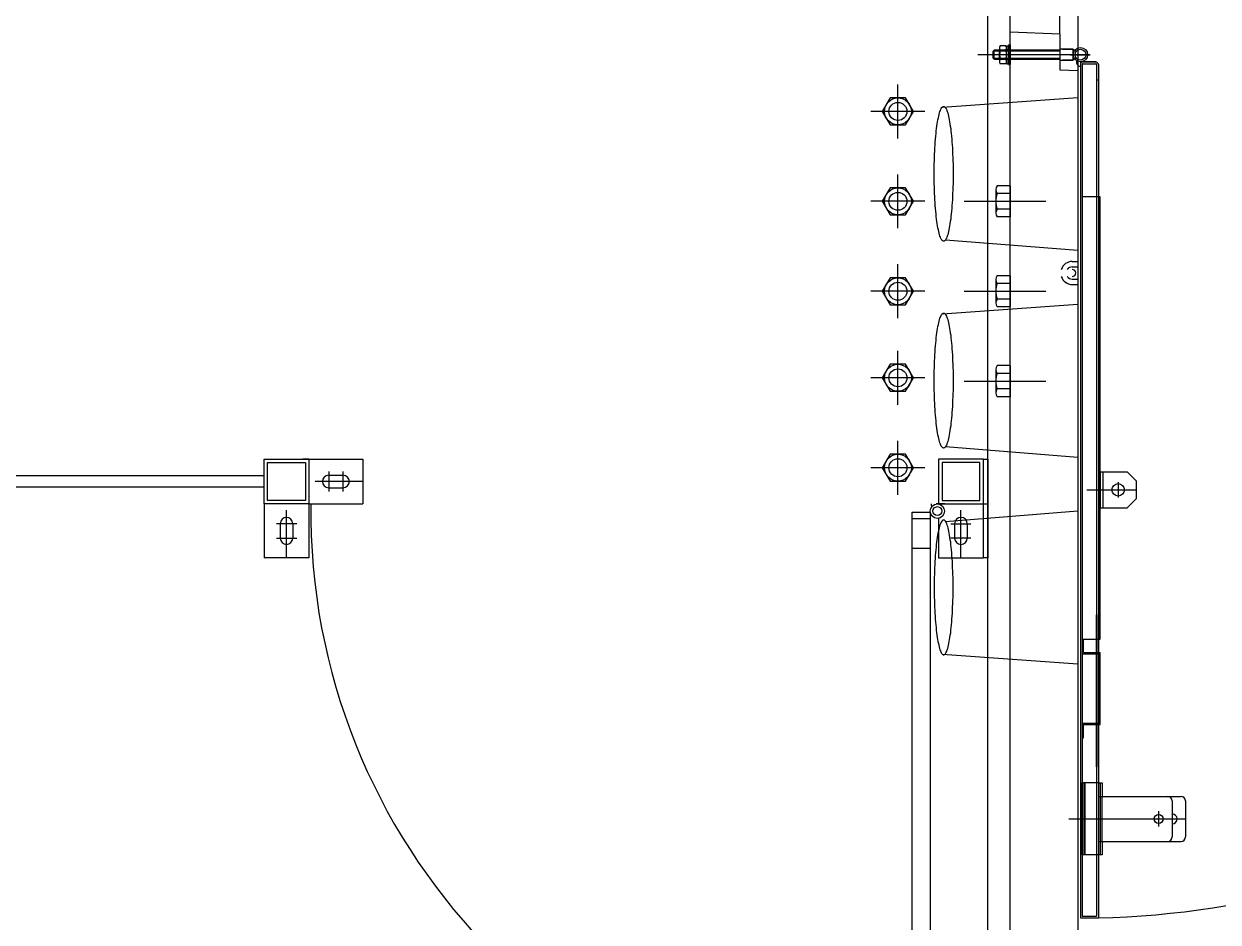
# Model space of a CAD drawing. Header units: millimetres. Extents: x -35961 to -35580, y 154458 to 154764.
# Drawn here: x -35808.567 to -35807.239, y 154631.441 to 154632.44 of the extents above; entities that cross this region are included whole.
import ezdxf

# ---------------------------------------------------------------- set-up
doc = ezdxf.new("R2010")
doc.units = ezdxf.units.MM
doc.header["$MEASUREMENT"] = 0
doc.layers.get('0').update_dxf_attribs({"color": 253})
for name, color, linetype in [('CONTORNO', 7, 'ByBlock'), ('EJES', 7, 'ByBlock'), ('HORMIGON', 7, 'ByBlock'), ('OLCULTA', 7, 'ByBlock'), ('PUERTA', 7, 'ByBlock'), ('PUERTA-INTERIOR', 7, 'ByBlock'), ('SUELO', 7, 'ByBlock'), ('TABIQUE', 7, 'ByBlock')]:
    doc.layers.add(name, color=color, linetype=linetype)

msp = doc.modelspace()

# ---------------------------------------------------------------- linework, layer by layer
msp.add_line((-35807.4701, 154632.4281, 0), (-35807.4701, 154633.3281, 0))
at = {"layer": 'CONTORNO'}
for p, q in [((-35807.4951, 154630.451, 0), (-35807.4951, 154633.801, 0)), ((-35807.4701, 154631.7462, 0), (-35807.4701, 154633.809, 0)), ((-35807.3949, 154633.7623, 0), (-35807.3951, 154630.451, 0)), ((-35807.4701, 154632.4313, 0), (-35807.4151, 154632.4293, 0)), ((-35807.4701, 154632.3861, 0), (-35807.4701, 154632.4313, 0)), ((-35807.4151, 154632.4293, 0), (-35807.4151, 154632.3892, 0)), ((-35807.4151, 154632.3892, 0), (-35807.3951, 154632.3885, 0)), ((-35807.4701, 154631.3938, 0), (-35807.4701, 154631.7462, 0))]:
    msp.add_line(p, q, dxfattribs=at)
at = {"layer": 'EJES'}
for p, q in [((-35807.5951, 154632.3129, 0), (-35807.5951, 154632.3729, 0)), ((-35807.5651, 154632.3429, 0), (-35807.6251, 154632.3429, 0)), ((-35807.5951, 154632.2129, 0), (-35807.5951, 154632.2729, 0)), ((-35807.5651, 154632.2429, 0), (-35807.6251, 154632.2429, 0)), ((-35807.5214, 154632.2429, 0), (-35807.4305, 154632.2429, 0)), ((-35807.5951, 154632.1129, 0), (-35807.5951, 154632.1729, 0)), ((-35807.5651, 154632.1429, 0), (-35807.6251, 154632.1429, 0)), ((-35807.5214, 154632.1429, 0), (-35807.4305, 154632.1429, 0)), ((-35807.5951, 154632.0166, 0), (-35807.5951, 154632.0766, 0)), ((-35807.5651, 154632.0466, 0), (-35807.6251, 154632.0466, 0)), ((-35807.5214, 154632.0429, 0), (-35807.4305, 154632.0429, 0)), ((-35807.5951, 154631.9166, 0), (-35807.5951, 154631.9766, 0)), ((-35807.5651, 154631.9466, 0), (-35807.6251, 154631.9466, 0))]:
    msp.add_line(p, q, dxfattribs=at)
msp.add_arc((-35807.3921, 154632.406, 0), 0.9602, 271.1935, 91.3725, dxfattribs=at)
at = {"layer": 'HORMIGON'}
msp.add_line((-35807.4151, 154632.4293, 0), (-35807.4151, 154633.3332, 0), dxfattribs=at)
at = {"layer": 'OLCULTA'}
for p, q in [((-35807.5456, 154632.3478, 0), (-35807.3951, 154632.3585, 0)), ((-35807.5496, 154632.3378, 0), (-35807.5492, 154632.3396, 0)), ((-35807.5492, 154632.3396, 0), (-35807.5487, 154632.3413, 0)), ((-35807.5487, 154632.3413, 0), (-35807.5483, 154632.3428, 0)), ((-35807.5483, 154632.3428, 0), (-35807.5478, 154632.3441, 0)), ((-35807.5478, 154632.3441, 0), (-35807.5473, 154632.3453, 0)), ((-35807.5473, 154632.3453, 0), (-35807.5468, 154632.3462, 0)), ((-35807.5468, 154632.3462, 0), (-35807.5463, 154632.3471, 0)), ((-35807.5463, 154632.3471, 0), (-35807.5458, 154632.3477, 0)), ((-35807.5458, 154632.3477, 0), (-35807.5453, 154632.3481, 0)), ((-35807.5453, 154632.3481, 0), (-35807.5448, 154632.3484, 0)), ((-35807.5448, 154632.3484, 0), (-35807.5442, 154632.3485, 0)), ((-35807.5442, 154632.3485, 0), (-35807.5437, 154632.3484, 0)), ((-35807.5437, 154632.3484, 0), (-35807.5432, 154632.3481, 0)), ((-35807.5432, 154632.3481, 0), (-35807.5427, 154632.3477, 0)), ((-35807.5427, 154632.3477, 0), (-35807.5422, 154632.3471, 0)), ((-35807.5422, 154632.3471, 0), (-35807.5417, 154632.3462, 0)), ((-35807.5417, 154632.3462, 0), (-35807.5412, 154632.3453, 0)), ((-35807.5412, 154632.3453, 0), (-35807.5407, 154632.3441, 0)), ((-35807.5407, 154632.3441, 0), (-35807.5402, 154632.3428, 0)), ((-35807.5402, 154632.3428, 0), (-35807.5397, 154632.3413, 0)), ((-35807.5397, 154632.3413, 0), (-35807.5393, 154632.3396, 0)), ((-35807.5393, 154632.3396, 0), (-35807.5388, 154632.3378, 0)), ((-35807.552, 154632.3239, 0), (-35807.5517, 154632.3265, 0)), ((-35807.5517, 154632.3265, 0), (-35807.5513, 154632.3291, 0)), ((-35807.5513, 154632.3291, 0), (-35807.5509, 154632.3315, 0)), ((-35807.5509, 154632.3315, 0), (-35807.5505, 154632.3337, 0)), ((-35807.5505, 154632.3337, 0), (-35807.5501, 154632.3359, 0)), ((-35807.5501, 154632.3359, 0), (-35807.5496, 154632.3378, 0)), ((-35807.5388, 154632.3378, 0), (-35807.5384, 154632.3359, 0)), ((-35807.5384, 154632.3359, 0), (-35807.538, 154632.3337, 0)), ((-35807.538, 154632.3337, 0), (-35807.5376, 154632.3315, 0)), ((-35807.5376, 154632.3315, 0), (-35807.5372, 154632.3291, 0)), ((-35807.5372, 154632.3291, 0), (-35807.5368, 154632.3265, 0)), ((-35807.5368, 154632.3265, 0), (-35807.5364, 154632.3239, 0)), ((-35807.5533, 154632.3121, 0), (-35807.553, 154632.3152, 0)), ((-35807.553, 154632.3152, 0), (-35807.5527, 154632.3182, 0)), ((-35807.5527, 154632.3182, 0), (-35807.5524, 154632.3211, 0)), ((-35807.5524, 154632.3211, 0), (-35807.552, 154632.3239, 0)), ((-35807.5364, 154632.3239, 0), (-35807.5361, 154632.3211, 0)), ((-35807.5361, 154632.3211, 0), (-35807.5358, 154632.3182, 0)), ((-35807.5358, 154632.3182, 0), (-35807.5355, 154632.3152, 0)), ((-35807.5355, 154632.3152, 0), (-35807.5352, 154632.3121, 0)), ((-35807.5541, 154632.2988, 0), (-35807.554, 154632.3022, 0)), ((-35807.554, 154632.3022, 0), (-35807.5537, 154632.3056, 0)), ((-35807.5537, 154632.3056, 0), (-35807.5535, 154632.3088, 0)), ((-35807.5535, 154632.3088, 0), (-35807.5533, 154632.3121, 0)), ((-35807.5352, 154632.3121, 0), (-35807.535, 154632.3088, 0)), ((-35807.535, 154632.3088, 0), (-35807.5347, 154632.3056, 0)), ((-35807.5347, 154632.3056, 0), (-35807.5345, 154632.3022, 0)), ((-35807.5345, 154632.3022, 0), (-35807.5343, 154632.2988, 0)), ((-35807.5546, 154632.2845, 0), (-35807.5545, 154632.2881, 0)), ((-35807.5545, 154632.2881, 0), (-35807.5544, 154632.2917, 0)), ((-35807.5544, 154632.2917, 0), (-35807.5543, 154632.2953, 0)), ((-35807.5543, 154632.2953, 0), (-35807.5541, 154632.2988, 0)), ((-35807.5343, 154632.2988, 0), (-35807.5342, 154632.2953, 0)), ((-35807.5342, 154632.2953, 0), (-35807.534, 154632.2917, 0)), ((-35807.534, 154632.2917, 0), (-35807.5339, 154632.2881, 0)), ((-35807.5339, 154632.2881, 0), (-35807.5338, 154632.2845, 0)), ((-35807.5548, 154632.2735, 0), (-35807.5547, 154632.2772, 0)), ((-35807.5547, 154632.2698, 0), (-35807.5548, 154632.2735, 0)), ((-35807.5547, 154632.2808, 0), (-35807.5546, 154632.2845, 0)), ((-35807.5547, 154632.2772, 0), (-35807.5547, 154632.2808, 0)), ((-35807.5338, 154632.2845, 0), (-35807.5338, 154632.2808, 0)), ((-35807.5338, 154632.2808, 0), (-35807.5337, 154632.2772, 0)), ((-35807.5337, 154632.2772, 0), (-35807.5337, 154632.2735, 0)), ((-35807.5337, 154632.2735, 0), (-35807.5337, 154632.2698, 0)), ((-35807.5547, 154632.2661, 0), (-35807.5547, 154632.2698, 0)), ((-35807.5546, 154632.2625, 0), (-35807.5547, 154632.2661, 0)), ((-35807.5545, 154632.2589, 0), (-35807.5546, 154632.2625, 0)), ((-35807.5338, 154632.2625, 0), (-35807.5339, 154632.2589, 0)), ((-35807.5337, 154632.2698, 0), (-35807.5338, 154632.2661, 0)), ((-35807.5338, 154632.2661, 0), (-35807.5338, 154632.2625, 0)), ((-35807.5544, 154632.2553, 0), (-35807.5545, 154632.2589, 0)), ((-35807.5543, 154632.2517, 0), (-35807.5544, 154632.2553, 0)), ((-35807.5541, 154632.2482, 0), (-35807.5543, 154632.2517, 0)), ((-35807.554, 154632.2448, 0), (-35807.5541, 154632.2482, 0)), ((-35807.5343, 154632.2482, 0), (-35807.5345, 154632.2448, 0)), ((-35807.5342, 154632.2517, 0), (-35807.5343, 154632.2482, 0)), ((-35807.534, 154632.2553, 0), (-35807.5342, 154632.2517, 0)), ((-35807.5339, 154632.2589, 0), (-35807.534, 154632.2553, 0)), ((-35807.5537, 154632.2414, 0), (-35807.554, 154632.2448, 0)), ((-35807.5535, 154632.2381, 0), (-35807.5537, 154632.2414, 0)), ((-35807.5533, 154632.2349, 0), (-35807.5535, 154632.2381, 0)), ((-35807.553, 154632.2318, 0), (-35807.5533, 154632.2349, 0)), ((-35807.5352, 154632.2349, 0), (-35807.5355, 154632.2318, 0)), ((-35807.535, 154632.2381, 0), (-35807.5352, 154632.2349, 0)), ((-35807.5347, 154632.2414, 0), (-35807.535, 154632.2381, 0)), ((-35807.5345, 154632.2448, 0), (-35807.5347, 154632.2414, 0)), ((-35807.5527, 154632.2288, 0), (-35807.553, 154632.2318, 0)), ((-35807.5524, 154632.2259, 0), (-35807.5527, 154632.2288, 0)), ((-35807.552, 154632.2231, 0), (-35807.5524, 154632.2259, 0)), ((-35807.5517, 154632.2205, 0), (-35807.552, 154632.2231, 0)), ((-35807.5513, 154632.2179, 0), (-35807.5517, 154632.2205, 0)), ((-35807.5368, 154632.2205, 0), (-35807.5372, 154632.2179, 0)), ((-35807.5364, 154632.2231, 0), (-35807.5368, 154632.2205, 0)), ((-35807.5361, 154632.2259, 0), (-35807.5364, 154632.2231, 0)), ((-35807.5358, 154632.2288, 0), (-35807.5361, 154632.2259, 0)), ((-35807.5355, 154632.2318, 0), (-35807.5358, 154632.2288, 0)), ((-35807.5509, 154632.2155, 0), (-35807.5513, 154632.2179, 0)), ((-35807.5505, 154632.2133, 0), (-35807.5509, 154632.2155, 0)), ((-35807.5501, 154632.2111, 0), (-35807.5505, 154632.2133, 0)), ((-35807.5496, 154632.2092, 0), (-35807.5501, 154632.2111, 0)), ((-35807.5492, 154632.2074, 0), (-35807.5496, 154632.2092, 0)), ((-35807.5487, 154632.2057, 0), (-35807.5492, 154632.2074, 0)), ((-35807.5393, 154632.2074, 0), (-35807.5397, 154632.2057, 0)), ((-35807.5388, 154632.2092, 0), (-35807.5393, 154632.2074, 0)), ((-35807.5384, 154632.2111, 0), (-35807.5388, 154632.2092, 0)), ((-35807.538, 154632.2133, 0), (-35807.5384, 154632.2111, 0)), ((-35807.5376, 154632.2155, 0), (-35807.538, 154632.2133, 0)), ((-35807.5372, 154632.2179, 0), (-35807.5376, 154632.2155, 0)), ((-35807.5483, 154632.2042, 0), (-35807.5487, 154632.2057, 0)), ((-35807.5478, 154632.2029, 0), (-35807.5483, 154632.2042, 0)), ((-35807.5473, 154632.2017, 0), (-35807.5478, 154632.2029, 0)), ((-35807.5468, 154632.2007, 0), (-35807.5473, 154632.2017, 0)), ((-35807.5463, 154632.1999, 0), (-35807.5468, 154632.2007, 0)), ((-35807.5458, 154632.1993, 0), (-35807.5463, 154632.1999, 0)), ((-35807.5453, 154632.1989, 0), (-35807.5458, 154632.1993, 0)), ((-35807.5448, 154632.1986, 0), (-35807.5453, 154632.1989, 0)), ((-35807.5442, 154632.1985, 0), (-35807.5448, 154632.1986, 0)), ((-35807.5437, 154632.1986, 0), (-35807.5442, 154632.1985, 0)), ((-35807.5432, 154632.1989, 0), (-35807.5437, 154632.1986, 0)), ((-35807.5427, 154632.1993, 0), (-35807.5432, 154632.1989, 0)), ((-35807.5422, 154632.1999, 0), (-35807.5427, 154632.1993, 0)), ((-35807.5417, 154632.2007, 0), (-35807.5422, 154632.1999, 0)), ((-35807.542, 154632.2002, 0), (-35807.3951, 154632.1885, 0)), ((-35807.5412, 154632.2017, 0), (-35807.5417, 154632.2007, 0)), ((-35807.5407, 154632.2029, 0), (-35807.5412, 154632.2017, 0)), ((-35807.5402, 154632.2042, 0), (-35807.5407, 154632.2029, 0)), ((-35807.5397, 154632.2057, 0), (-35807.5402, 154632.2042, 0)), ((-35807.5456, 154632.1178, 0), (-35807.3951, 154632.1285, 0)), ((-35807.5483, 154632.1128, 0), (-35807.5478, 154632.1141, 0)), ((-35807.5478, 154632.1141, 0), (-35807.5473, 154632.1153, 0)), ((-35807.5473, 154632.1153, 0), (-35807.5468, 154632.1162, 0)), ((-35807.5468, 154632.1162, 0), (-35807.5463, 154632.1171, 0)), ((-35807.5463, 154632.1171, 0), (-35807.5458, 154632.1177, 0)), ((-35807.5458, 154632.1177, 0), (-35807.5453, 154632.1181, 0)), ((-35807.5453, 154632.1181, 0), (-35807.5448, 154632.1184, 0)), ((-35807.5448, 154632.1184, 0), (-35807.5442, 154632.1185, 0)), ((-35807.5442, 154632.1185, 0), (-35807.5437, 154632.1184, 0)), ((-35807.5437, 154632.1184, 0), (-35807.5432, 154632.1181, 0)), ((-35807.5432, 154632.1181, 0), (-35807.5427, 154632.1177, 0)), ((-35807.5427, 154632.1177, 0), (-35807.5422, 154632.1171, 0)), ((-35807.5422, 154632.1171, 0), (-35807.5417, 154632.1162, 0)), ((-35807.5417, 154632.1162, 0), (-35807.5412, 154632.1153, 0)), ((-35807.5412, 154632.1153, 0), (-35807.5407, 154632.1141, 0)), ((-35807.5407, 154632.1141, 0), (-35807.5402, 154632.1128, 0)), ((-35807.5513, 154632.0991, 0), (-35807.5509, 154632.1015, 0)), ((-35807.5509, 154632.1015, 0), (-35807.5505, 154632.1037, 0)), ((-35807.5505, 154632.1037, 0), (-35807.5501, 154632.1059, 0)), ((-35807.5501, 154632.1059, 0), (-35807.5496, 154632.1078, 0)), ((-35807.5496, 154632.1078, 0), (-35807.5492, 154632.1096, 0)), ((-35807.5492, 154632.1096, 0), (-35807.5487, 154632.1113, 0)), ((-35807.5487, 154632.1113, 0), (-35807.5483, 154632.1128, 0)), ((-35807.5402, 154632.1128, 0), (-35807.5397, 154632.1113, 0)), ((-35807.5397, 154632.1113, 0), (-35807.5393, 154632.1096, 0)), ((-35807.5393, 154632.1096, 0), (-35807.5388, 154632.1078, 0)), ((-35807.5388, 154632.1078, 0), (-35807.5384, 154632.1059, 0)), ((-35807.5384, 154632.1059, 0), (-35807.538, 154632.1037, 0)), ((-35807.538, 154632.1037, 0), (-35807.5376, 154632.1015, 0)), ((-35807.5376, 154632.1015, 0), (-35807.5372, 154632.0991, 0)), ((-35807.553, 154632.0852, 0), (-35807.5527, 154632.0882, 0)), ((-35807.5527, 154632.0882, 0), (-35807.5524, 154632.0911, 0)), ((-35807.5524, 154632.0911, 0), (-35807.552, 154632.0939, 0)), ((-35807.552, 154632.0939, 0), (-35807.5517, 154632.0965, 0)), ((-35807.5517, 154632.0965, 0), (-35807.5513, 154632.0991, 0)), ((-35807.5372, 154632.0991, 0), (-35807.5368, 154632.0965, 0)), ((-35807.5368, 154632.0965, 0), (-35807.5364, 154632.0939, 0)), ((-35807.5364, 154632.0939, 0), (-35807.5361, 154632.0911, 0)), ((-35807.5361, 154632.0911, 0), (-35807.5358, 154632.0882, 0)), ((-35807.5358, 154632.0882, 0), (-35807.5355, 154632.0852, 0)), ((-35807.554, 154632.0722, 0), (-35807.5537, 154632.0756, 0)), ((-35807.5537, 154632.0756, 0), (-35807.5535, 154632.0788, 0)), ((-35807.5535, 154632.0788, 0), (-35807.5533, 154632.0821, 0)), ((-35807.5533, 154632.0821, 0), (-35807.553, 154632.0852, 0)), ((-35807.5355, 154632.0852, 0), (-35807.5352, 154632.0821, 0)), ((-35807.5352, 154632.0821, 0), (-35807.535, 154632.0788, 0)), ((-35807.535, 154632.0788, 0), (-35807.5347, 154632.0756, 0)), ((-35807.5347, 154632.0756, 0), (-35807.5345, 154632.0722, 0)), ((-35807.5545, 154632.0581, 0), (-35807.5544, 154632.0617, 0)), ((-35807.5544, 154632.0617, 0), (-35807.5543, 154632.0653, 0)), ((-35807.5543, 154632.0653, 0), (-35807.5541, 154632.0688, 0)), ((-35807.5541, 154632.0688, 0), (-35807.554, 154632.0722, 0)), ((-35807.5345, 154632.0722, 0), (-35807.5343, 154632.0688, 0)), ((-35807.5343, 154632.0688, 0), (-35807.5342, 154632.0653, 0)), ((-35807.5342, 154632.0653, 0), (-35807.534, 154632.0617, 0)), ((-35807.534, 154632.0617, 0), (-35807.5339, 154632.0581, 0)), ((-35807.5548, 154632.0435, 0), (-35807.5547, 154632.0472, 0)), ((-35807.5547, 154632.0508, 0), (-35807.5546, 154632.0545, 0)), ((-35807.5547, 154632.0472, 0), (-35807.5547, 154632.0508, 0)), ((-35807.5546, 154632.0545, 0), (-35807.5545, 154632.0581, 0)), ((-35807.5339, 154632.0581, 0), (-35807.5338, 154632.0545, 0)), ((-35807.5338, 154632.0545, 0), (-35807.5338, 154632.0508, 0)), ((-35807.5338, 154632.0508, 0), (-35807.5337, 154632.0472, 0)), ((-35807.5337, 154632.0472, 0), (-35807.5337, 154632.0435, 0)), ((-35807.5547, 154632.0398, 0), (-35807.5548, 154632.0435, 0)), ((-35807.5547, 154632.0361, 0), (-35807.5547, 154632.0398, 0)), ((-35807.5546, 154632.0325, 0), (-35807.5547, 154632.0361, 0)), ((-35807.5337, 154632.0398, 0), (-35807.5338, 154632.0361, 0)), ((-35807.5338, 154632.0361, 0), (-35807.5338, 154632.0325, 0)), ((-35807.5337, 154632.0435, 0), (-35807.5337, 154632.0398, 0)), ((-35807.5545, 154632.0289, 0), (-35807.5546, 154632.0325, 0)), ((-35807.5544, 154632.0253, 0), (-35807.5545, 154632.0289, 0)), ((-35807.5543, 154632.0217, 0), (-35807.5544, 154632.0253, 0)), ((-35807.5541, 154632.0182, 0), (-35807.5543, 154632.0217, 0)), ((-35807.5342, 154632.0217, 0), (-35807.5343, 154632.0182, 0)), ((-35807.534, 154632.0253, 0), (-35807.5342, 154632.0217, 0)), ((-35807.5339, 154632.0289, 0), (-35807.534, 154632.0253, 0)), ((-35807.5338, 154632.0325, 0), (-35807.5339, 154632.0289, 0)), ((-35807.554, 154632.0148, 0), (-35807.5541, 154632.0182, 0)), ((-35807.5537, 154632.0114, 0), (-35807.554, 154632.0148, 0)), ((-35807.5535, 154632.0081, 0), (-35807.5537, 154632.0114, 0)), ((-35807.5533, 154632.0049, 0), (-35807.5535, 154632.0081, 0)), ((-35807.535, 154632.0081, 0), (-35807.5352, 154632.0049, 0)), ((-35807.5347, 154632.0114, 0), (-35807.535, 154632.0081, 0)), ((-35807.5345, 154632.0148, 0), (-35807.5347, 154632.0114, 0)), ((-35807.5343, 154632.0182, 0), (-35807.5345, 154632.0148, 0)), ((-35807.553, 154632.0018, 0), (-35807.5533, 154632.0049, 0)), ((-35807.5527, 154631.9988, 0), (-35807.553, 154632.0018, 0)), ((-35807.5524, 154631.9959, 0), (-35807.5527, 154631.9988, 0)), ((-35807.552, 154631.9931, 0), (-35807.5524, 154631.9959, 0)), ((-35807.5361, 154631.9959, 0), (-35807.5364, 154631.9931, 0)), ((-35807.5358, 154631.9988, 0), (-35807.5361, 154631.9959, 0)), ((-35807.5355, 154632.0018, 0), (-35807.5358, 154631.9988, 0)), ((-35807.5352, 154632.0049, 0), (-35807.5355, 154632.0018, 0)), ((-35807.5517, 154631.9905, 0), (-35807.552, 154631.9931, 0)), ((-35807.5513, 154631.9879, 0), (-35807.5517, 154631.9905, 0)), ((-35807.5509, 154631.9855, 0), (-35807.5513, 154631.9879, 0)), ((-35807.5505, 154631.9833, 0), (-35807.5509, 154631.9855, 0)), ((-35807.5501, 154631.9811, 0), (-35807.5505, 154631.9833, 0)), ((-35807.5496, 154631.9792, 0), (-35807.5501, 154631.9811, 0)), ((-35807.5384, 154631.9811, 0), (-35807.5388, 154631.9792, 0)), ((-35807.538, 154631.9833, 0), (-35807.5384, 154631.9811, 0)), ((-35807.5376, 154631.9855, 0), (-35807.538, 154631.9833, 0)), ((-35807.5372, 154631.9879, 0), (-35807.5376, 154631.9855, 0)), ((-35807.5368, 154631.9905, 0), (-35807.5372, 154631.9879, 0)), ((-35807.5364, 154631.9931, 0), (-35807.5368, 154631.9905, 0)), ((-35807.5492, 154631.9774, 0), (-35807.5496, 154631.9792, 0)), ((-35807.5487, 154631.9757, 0), (-35807.5492, 154631.9774, 0)), ((-35807.5483, 154631.9742, 0), (-35807.5487, 154631.9757, 0)), ((-35807.5478, 154631.9729, 0), (-35807.5483, 154631.9742, 0)), ((-35807.5473, 154631.9717, 0), (-35807.5478, 154631.9729, 0)), ((-35807.5468, 154631.9707, 0), (-35807.5473, 154631.9717, 0)), ((-35807.5463, 154631.9699, 0), (-35807.5468, 154631.9707, 0)), ((-35807.5458, 154631.9693, 0), (-35807.5463, 154631.9699, 0)), ((-35807.5453, 154631.9689, 0), (-35807.5458, 154631.9693, 0)), ((-35807.5448, 154631.9686, 0), (-35807.5453, 154631.9689, 0)), ((-35807.5442, 154631.9685, 0), (-35807.5448, 154631.9686, 0)), ((-35807.5437, 154631.9686, 0), (-35807.5442, 154631.9685, 0)), ((-35807.5432, 154631.9689, 0), (-35807.5437, 154631.9686, 0)), ((-35807.5427, 154631.9693, 0), (-35807.5432, 154631.9689, 0)), ((-35807.5422, 154631.9699, 0), (-35807.5427, 154631.9693, 0)), ((-35807.5417, 154631.9707, 0), (-35807.5422, 154631.9699, 0)), ((-35807.542, 154631.9702, 0), (-35807.3951, 154631.9585, 0)), ((-35807.5412, 154631.9717, 0), (-35807.5417, 154631.9707, 0)), ((-35807.5407, 154631.9729, 0), (-35807.5412, 154631.9717, 0)), ((-35807.5402, 154631.9742, 0), (-35807.5407, 154631.9729, 0)), ((-35807.5397, 154631.9757, 0), (-35807.5402, 154631.9742, 0)), ((-35807.5393, 154631.9774, 0), (-35807.5397, 154631.9757, 0)), ((-35807.5388, 154631.9792, 0), (-35807.5393, 154631.9774, 0)), ((-35807.5458, 154631.8877, 0), (-35807.5463, 154631.8871, 0)), ((-35807.5453, 154631.8881, 0), (-35807.5458, 154631.8877, 0)), ((-35807.5448, 154631.8884, 0), (-35807.5453, 154631.8881, 0)), ((-35807.5442, 154631.8885, 0), (-35807.5448, 154631.8884, 0)), ((-35807.5437, 154631.8884, 0), (-35807.5442, 154631.8885, 0)), ((-35807.5432, 154631.8881, 0), (-35807.5437, 154631.8884, 0)), ((-35807.5427, 154631.8877, 0), (-35807.5432, 154631.8881, 0)), ((-35807.5422, 154631.8871, 0), (-35807.5427, 154631.8877, 0)), ((-35807.542, 154631.8868, 0), (-35807.3951, 154631.8985, 0)), ((-35807.5501, 154631.8759, 0), (-35807.5505, 154631.8737, 0)), ((-35807.5496, 154631.8778, 0), (-35807.5501, 154631.8759, 0)), ((-35807.5492, 154631.8796, 0), (-35807.5496, 154631.8778, 0)), ((-35807.5487, 154631.8813, 0), (-35807.5492, 154631.8796, 0)), ((-35807.5483, 154631.8828, 0), (-35807.5487, 154631.8813, 0)), ((-35807.5478, 154631.8841, 0), (-35807.5483, 154631.8828, 0)), ((-35807.5473, 154631.8853, 0), (-35807.5478, 154631.8841, 0)), ((-35807.5468, 154631.8862, 0), (-35807.5473, 154631.8853, 0)), ((-35807.5463, 154631.8871, 0), (-35807.5468, 154631.8862, 0)), ((-35807.5417, 154631.8862, 0), (-35807.5422, 154631.8871, 0)), ((-35807.5412, 154631.8853, 0), (-35807.5417, 154631.8862, 0)), ((-35807.5407, 154631.8841, 0), (-35807.5412, 154631.8853, 0)), ((-35807.5402, 154631.8828, 0), (-35807.5407, 154631.8841, 0)), ((-35807.5397, 154631.8813, 0), (-35807.5402, 154631.8828, 0)), ((-35807.5393, 154631.8796, 0), (-35807.5397, 154631.8813, 0)), ((-35807.5388, 154631.8778, 0), (-35807.5393, 154631.8796, 0)), ((-35807.5384, 154631.8759, 0), (-35807.5388, 154631.8778, 0)), ((-35807.538, 154631.8737, 0), (-35807.5384, 154631.8759, 0)), ((-35807.5524, 154631.8611, 0), (-35807.5527, 154631.8582, 0)), ((-35807.552, 154631.8639, 0), (-35807.5524, 154631.8611, 0)), ((-35807.5517, 154631.8665, 0), (-35807.552, 154631.8639, 0)), ((-35807.5513, 154631.8691, 0), (-35807.5517, 154631.8665, 0)), ((-35807.5509, 154631.8715, 0), (-35807.5513, 154631.8691, 0)), ((-35807.5505, 154631.8737, 0), (-35807.5509, 154631.8715, 0)), ((-35807.5376, 154631.8715, 0), (-35807.538, 154631.8737, 0)), ((-35807.5372, 154631.8691, 0), (-35807.5376, 154631.8715, 0)), ((-35807.5368, 154631.8665, 0), (-35807.5372, 154631.8691, 0)), ((-35807.5364, 154631.8639, 0), (-35807.5368, 154631.8665, 0)), ((-35807.5361, 154631.8611, 0), (-35807.5364, 154631.8639, 0)), ((-35807.5358, 154631.8582, 0), (-35807.5361, 154631.8611, 0)), ((-35807.5535, 154631.8488, 0), (-35807.5537, 154631.8456, 0)), ((-35807.5533, 154631.8521, 0), (-35807.5535, 154631.8488, 0)), ((-35807.553, 154631.8552, 0), (-35807.5533, 154631.8521, 0)), ((-35807.5527, 154631.8582, 0), (-35807.553, 154631.8552, 0)), ((-35807.5355, 154631.8552, 0), (-35807.5358, 154631.8582, 0)), ((-35807.5352, 154631.8521, 0), (-35807.5355, 154631.8552, 0)), ((-35807.535, 154631.8488, 0), (-35807.5352, 154631.8521, 0)), ((-35807.5347, 154631.8456, 0), (-35807.535, 154631.8488, 0)), ((-35807.5543, 154631.8353, 0), (-35807.5544, 154631.8317, 0)), ((-35807.5541, 154631.8388, 0), (-35807.5543, 154631.8353, 0)), ((-35807.554, 154631.8422, 0), (-35807.5541, 154631.8388, 0)), ((-35807.5537, 154631.8456, 0), (-35807.554, 154631.8422, 0)), ((-35807.5345, 154631.8422, 0), (-35807.5347, 154631.8456, 0)), ((-35807.5343, 154631.8388, 0), (-35807.5345, 154631.8422, 0)), ((-35807.5342, 154631.8353, 0), (-35807.5343, 154631.8388, 0)), ((-35807.534, 154631.8317, 0), (-35807.5342, 154631.8353, 0)), ((-35807.5546, 154631.8245, 0), (-35807.5547, 154631.8208, 0)), ((-35807.5547, 154631.8208, 0), (-35807.5547, 154631.8172, 0)), ((-35807.5545, 154631.8281, 0), (-35807.5546, 154631.8245, 0)), ((-35807.5544, 154631.8317, 0), (-35807.5545, 154631.8281, 0)), ((-35807.5339, 154631.8281, 0), (-35807.534, 154631.8317, 0)), ((-35807.5338, 154631.8245, 0), (-35807.5339, 154631.8281, 0)), ((-35807.5338, 154631.8208, 0), (-35807.5338, 154631.8245, 0)), ((-35807.5337, 154631.8172, 0), (-35807.5338, 154631.8208, 0)), ((-35807.5547, 154631.8172, 0), (-35807.5548, 154631.8135, 0)), ((-35807.5548, 154631.8135, 0), (-35807.5547, 154631.8098, 0)), ((-35807.5547, 154631.8098, 0), (-35807.5547, 154631.8061, 0)), ((-35807.5338, 154631.8061, 0), (-35807.5337, 154631.8098, 0)), ((-35807.5337, 154631.8135, 0), (-35807.5337, 154631.8172, 0)), ((-35807.5337, 154631.8098, 0), (-35807.5337, 154631.8135, 0)), ((-35807.5547, 154631.8061, 0), (-35807.5546, 154631.8025, 0)), ((-35807.5546, 154631.8025, 0), (-35807.5545, 154631.7989, 0)), ((-35807.5545, 154631.7989, 0), (-35807.5544, 154631.7953, 0)), ((-35807.5544, 154631.7953, 0), (-35807.5543, 154631.7917, 0)), ((-35807.5342, 154631.7917, 0), (-35807.534, 154631.7953, 0)), ((-35807.534, 154631.7953, 0), (-35807.5339, 154631.7989, 0)), ((-35807.5339, 154631.7989, 0), (-35807.5338, 154631.8025, 0)), ((-35807.5338, 154631.8025, 0), (-35807.5338, 154631.8061, 0)), ((-35807.5543, 154631.7917, 0), (-35807.5541, 154631.7882, 0)), ((-35807.5541, 154631.7882, 0), (-35807.554, 154631.7848, 0)), ((-35807.554, 154631.7848, 0), (-35807.5537, 154631.7814, 0)), ((-35807.5537, 154631.7814, 0), (-35807.5535, 154631.7781, 0)), ((-35807.535, 154631.7781, 0), (-35807.5347, 154631.7814, 0)), ((-35807.5347, 154631.7814, 0), (-35807.5345, 154631.7848, 0)), ((-35807.5345, 154631.7848, 0), (-35807.5343, 154631.7882, 0)), ((-35807.5343, 154631.7882, 0), (-35807.5342, 154631.7917, 0)), ((-35807.5535, 154631.7781, 0), (-35807.5533, 154631.7749, 0)), ((-35807.5533, 154631.7749, 0), (-35807.553, 154631.7718, 0)), ((-35807.553, 154631.7718, 0), (-35807.5527, 154631.7688, 0)), ((-35807.5527, 154631.7688, 0), (-35807.5524, 154631.7659, 0)), ((-35807.5361, 154631.7659, 0), (-35807.5358, 154631.7688, 0)), ((-35807.5358, 154631.7688, 0), (-35807.5355, 154631.7718, 0)), ((-35807.5355, 154631.7718, 0), (-35807.5352, 154631.7749, 0)), ((-35807.5352, 154631.7749, 0), (-35807.535, 154631.7781, 0)), ((-35807.5524, 154631.7659, 0), (-35807.552, 154631.7631, 0)), ((-35807.552, 154631.7631, 0), (-35807.5517, 154631.7605, 0)), ((-35807.5517, 154631.7605, 0), (-35807.5513, 154631.7579, 0)), ((-35807.5513, 154631.7579, 0), (-35807.5509, 154631.7555, 0)), ((-35807.5509, 154631.7555, 0), (-35807.5505, 154631.7533, 0)), ((-35807.538, 154631.7533, 0), (-35807.5376, 154631.7555, 0)), ((-35807.5376, 154631.7555, 0), (-35807.5372, 154631.7579, 0)), ((-35807.5372, 154631.7579, 0), (-35807.5368, 154631.7605, 0)), ((-35807.5368, 154631.7605, 0), (-35807.5364, 154631.7631, 0)), ((-35807.5364, 154631.7631, 0), (-35807.5361, 154631.7659, 0)), ((-35807.5505, 154631.7533, 0), (-35807.5501, 154631.7511, 0)), ((-35807.5501, 154631.7511, 0), (-35807.5496, 154631.7492, 0)), ((-35807.5496, 154631.7492, 0), (-35807.5492, 154631.7474, 0)), ((-35807.5492, 154631.7474, 0), (-35807.5487, 154631.7457, 0)), ((-35807.5487, 154631.7457, 0), (-35807.5483, 154631.7442, 0)), ((-35807.5483, 154631.7442, 0), (-35807.5478, 154631.7429, 0)), ((-35807.5478, 154631.7429, 0), (-35807.5473, 154631.7417, 0)), ((-35807.5473, 154631.7417, 0), (-35807.5468, 154631.7407, 0)), ((-35807.5417, 154631.7407, 0), (-35807.5412, 154631.7417, 0)), ((-35807.5412, 154631.7417, 0), (-35807.5407, 154631.7429, 0)), ((-35807.5407, 154631.7429, 0), (-35807.5402, 154631.7442, 0)), ((-35807.5402, 154631.7442, 0), (-35807.5397, 154631.7457, 0)), ((-35807.5397, 154631.7457, 0), (-35807.5393, 154631.7474, 0)), ((-35807.5393, 154631.7474, 0), (-35807.5388, 154631.7492, 0)), ((-35807.5388, 154631.7492, 0), (-35807.5384, 154631.7511, 0)), ((-35807.5384, 154631.7511, 0), (-35807.538, 154631.7533, 0)), ((-35807.5468, 154631.7407, 0), (-35807.5463, 154631.7399, 0)), ((-35807.5463, 154631.7399, 0), (-35807.5458, 154631.7393, 0)), ((-35807.5458, 154631.7393, 0), (-35807.5453, 154631.7389, 0)), ((-35807.5456, 154631.7391, 0), (-35807.3951, 154631.7285, 0)), ((-35807.5453, 154631.7389, 0), (-35807.5448, 154631.7386, 0)), ((-35807.5448, 154631.7386, 0), (-35807.5442, 154631.7385, 0)), ((-35807.5442, 154631.7385, 0), (-35807.5437, 154631.7386, 0)), ((-35807.5437, 154631.7386, 0), (-35807.5432, 154631.7389, 0)), ((-35807.5432, 154631.7389, 0), (-35807.5427, 154631.7393, 0)), ((-35807.5427, 154631.7393, 0), (-35807.5422, 154631.7399, 0)), ((-35807.5422, 154631.7399, 0), (-35807.5417, 154631.7407, 0))]:
    msp.add_line(p, q, dxfattribs=at)
at = {"layer": 'PUERTA'}
for p, q in [((-35807.3821, 154632.406, 0), (-35807.5063, 154632.406, 0)), ((-35807.4879, 154632.411, 0), (-35807.4891, 154632.4098, 0)), ((-35807.4151, 154632.4098, 0), (-35807.4891, 154632.4098, 0)), ((-35807.4891, 154632.4022, 0), (-35807.4891, 154632.4098, 0)), ((-35807.4151, 154632.411, 0), (-35807.4879, 154632.411, 0)), ((-35807.4879, 154632.401, 0), (-35807.4879, 154632.411, 0)), ((-35807.4821, 154632.4135, 0), (-35807.4821, 154632.411, 0)), ((-35807.4821, 154632.401, 0), (-35807.4821, 154632.411, 0)), ((-35807.4741, 154632.411, 0), (-35807.4821, 154632.411, 0)), ((-35807.475, 154632.416, 0), (-35807.4813, 154632.416, 0)), ((-35807.4741, 154632.416, 0), (-35807.4741, 154632.4115, 0)), ((-35807.4741, 154632.416, 0), (-35807.4721, 154632.416, 0)), ((-35807.4721, 154632.4115, 0), (-35807.4741, 154632.4115, 0)), ((-35807.4741, 154632.4005, 0), (-35807.4741, 154632.4115, 0)), ((-35807.4721, 154632.417, 0), (-35807.4721, 154632.4115, 0)), ((-35807.4721, 154632.417, 0), (-35807.4701, 154632.417, 0)), ((-35807.4701, 154632.412, 0), (-35807.4721, 154632.412, 0)), ((-35807.4721, 154632.4115, 0), (-35807.4721, 154632.4005, 0)), ((-35807.4701, 154632.417, 0), (-35807.4701, 154632.412, 0)), ((-35807.4701, 154632.412, 0), (-35807.4701, 154632.4, 0)), ((-35807.4151, 154632.412, 0), (-35807.4151, 154632.4, 0)), ((-35807.4001, 154632.412, 0), (-35807.4151, 154632.412, 0)), ((-35807.4121, 154632.412, 0), (-35807.4001, 154632.412, 0)), ((-35807.4031, 154632.406, 0), (-35807.3811, 154632.406, 0)), ((-35807.4021, 154632.406, 0), (-35807.3821, 154632.406, 0)), ((-35807.4001, 154632.4, 0), (-35807.4001, 154632.412, 0)), ((-35807.4001, 154632.412, 0), (-35807.4001, 154632.406, 0)), ((-35807.4001, 154632.406, 0), (-35807.4001, 154632.4, 0)), ((-35807.4891, 154632.4022, 0), (-35807.4151, 154632.4022, 0)), ((-35807.4879, 154632.401, 0), (-35807.4891, 154632.4022, 0)), ((-35807.4879, 154632.401, 0), (-35807.4151, 154632.401, 0)), ((-35807.4821, 154632.401, 0), (-35807.4821, 154632.3985, 0)), ((-35807.4741, 154632.401, 0), (-35807.4821, 154632.401, 0)), ((-35807.475, 154632.396, 0), (-35807.4813, 154632.396, 0)), ((-35807.4741, 154632.4005, 0), (-35807.4741, 154632.396, 0)), ((-35807.4721, 154632.4005, 0), (-35807.4741, 154632.4005, 0)), ((-35807.4741, 154632.396, 0), (-35807.4721, 154632.396, 0)), ((-35807.4721, 154632.4005, 0), (-35807.4721, 154632.395, 0)), ((-35807.4701, 154632.4, 0), (-35807.4721, 154632.4, 0)), ((-35807.4721, 154632.395, 0), (-35807.4701, 154632.395, 0)), ((-35807.4701, 154632.4, 0), (-35807.4701, 154632.395, 0)), ((-35807.4151, 154632.4, 0), (-35807.4001, 154632.4, 0)), ((-35807.4001, 154632.4, 0), (-35807.4121, 154632.4, 0)), ((-35807.3921, 154632.398, 0), (-35807.3921, 154631.446, 0)), ((-35807.3751, 154632.398, 0), (-35807.3921, 154632.398, 0)), ((-35807.3921, 154632.395, 0), (-35807.3921, 154632.3687, 0)), ((-35807.3901, 154632.395, 0), (-35807.3901, 154631.448, 0)), ((-35807.3901, 154632.395, 0), (-35807.3901, 154632.3678, 0)), ((-35807.3891, 154632.398, 0), (-35807.3751, 154632.398, 0)), ((-35807.3891, 154632.396, 0), (-35807.3751, 154632.396, 0)), ((-35807.3891, 154632.396, 0), (-35807.3751, 154632.396, 0)), ((-35807.3741, 154632.395, 0), (-35807.3741, 154631.922, 0)), ((-35807.3741, 154632.395, 0), (-35807.3741, 154632.378, 0)), ((-35807.3721, 154632.395, 0), (-35807.3721, 154631.922, 0)), ((-35807.3721, 154632.395, 0), (-35807.3721, 154632.378, 0)), ((-35807.3741, 154632.378, 0), (-35807.3721, 154632.378, 0)), ((-35807.3701, 154632.248, 0), (-35807.3901, 154632.248, 0)), ((-35807.3716, 154631.756, 0), (-35807.3716, 154632.248, 0)), ((-35807.3701, 154631.756, 0), (-35807.3701, 154632.248, 0)), ((-35807.4012, 154632.176, 0), (-35807.3951, 154632.176, 0)), ((-35807.4012, 154632.176, 0), (-35807.4012, 154632.176, 0)), ((-35807.4012, 154632.17, 0), (-35807.3951, 154632.17, 0)), ((-35807.4012, 154632.1564, 0), (-35807.3951, 154632.1564, 0)), ((-35807.4012, 154632.1504, 0), (-35807.3951, 154632.1504, 0)), ((-35807.3701, 154631.942, 0), (-35807.3401, 154631.942, 0)), ((-35807.3701, 154631.942, 0), (-35807.3701, 154631.902, 0)), ((-35807.3671, 154631.942, 0), (-35807.3671, 154631.902, 0)), ((-35807.3401, 154631.942, 0), (-35807.3301, 154631.932, 0)), ((-35807.3501, 154631.9305, 0), (-35807.3501, 154631.9135, 0)), ((-35807.3301, 154631.932, 0), (-35807.3301, 154631.912, 0)), ((-35807.3851, 154631.922, 0), (-35807.3301, 154631.922, 0)), ((-35807.3741, 154631.922, 0), (-35807.3741, 154631.596, 0)), ((-35807.3721, 154631.922, 0), (-35807.3721, 154631.596, 0)), ((-35807.3701, 154631.902, 0), (-35807.3401, 154631.902, 0)), ((-35807.3301, 154631.912, 0), (-35807.3401, 154631.902, 0)), ((-35807.3741, 154631.6138, 0), (-35807.3741, 154631.7829, 0)), ((-35807.3721, 154631.6138, 0), (-35807.3721, 154631.7829, 0)), ((-35807.3901, 154631.756, 0), (-35807.3701, 154631.756, 0)), ((-35807.3901, 154631.756, 0), (-35807.3886, 154631.756, 0)), ((-35807.3886, 154631.741, 0), (-35807.3886, 154631.756, 0)), ((-35807.3901, 154631.7395, 0), (-35807.3716, 154631.7395, 0)), ((-35807.3886, 154631.741, 0), (-35807.3701, 154631.741, 0)), ((-35807.3716, 154631.6625, 0), (-35807.3716, 154631.7395, 0)), ((-35807.3701, 154631.661, 0), (-35807.3701, 154631.741, 0)), ((-35807.3901, 154631.6625, 0), (-35807.3716, 154631.6625, 0)), ((-35807.3886, 154631.646, 0), (-35807.3886, 154631.661, 0)), ((-35807.3886, 154631.661, 0), (-35807.3701, 154631.661, 0)), ((-35807.3901, 154631.646, 0), (-35807.3886, 154631.646, 0)), ((-35807.3721, 154631.596, 0), (-35807.3901, 154631.596, 0)), ((-35807.3901, 154631.516, 0), (-35807.3901, 154631.596, 0)), ((-35807.3881, 154631.516, 0), (-35807.3881, 154631.596, 0)), ((-35807.3871, 154631.596, 0), (-35807.3871, 154631.516, 0)), ((-35807.3741, 154631.596, 0), (-35807.3741, 154631.448, 0)), ((-35807.3721, 154631.596, 0), (-35807.3681, 154631.596, 0)), ((-35807.3721, 154631.596, 0), (-35807.3721, 154631.446, 0)), ((-35807.3701, 154631.596, 0), (-35807.3701, 154631.516, 0)), ((-35807.3681, 154631.596, 0), (-35807.3681, 154631.581, 0)), ((-35807.3901, 154631.581, 0), (-35807.3901, 154631.531, 0)), ((-35807.3901, 154631.581, 0), (-35807.3901, 154631.531, 0)), ((-35807.3901, 154631.581, 0), (-35807.3901, 154631.531, 0)), ((-35807.3871, 154631.581, 0), (-35807.3871, 154631.531, 0)), ((-35807.3721, 154631.581, 0), (-35807.2801, 154631.581, 0)), ((-35807.3721, 154631.581, 0), (-35807.2951, 154631.581, 0)), ((-35807.3681, 154631.531, 0), (-35807.3681, 154631.581, 0)), ((-35807.2901, 154631.576, 0), (-35807.2901, 154631.536, 0)), ((-35807.2751, 154631.576, 0), (-35807.2751, 154631.536, 0)), ((-35807.4051, 154631.556, 0), (-35807.2901, 154631.556, 0)), ((-35807.3901, 154631.556, 0), (-35807.2751, 154631.556, 0)), ((-35807.3051, 154631.5645, 0), (-35807.3051, 154631.5475, 0)), ((-35807.2901, 154631.5645, 0), (-35807.2901, 154631.5475, 0)), ((-35807.3721, 154631.531, 0), (-35807.2801, 154631.531, 0)), ((-35807.3721, 154631.531, 0), (-35807.2951, 154631.531, 0)), ((-35807.3681, 154631.531, 0), (-35807.3681, 154631.516, 0)), ((-35807.3721, 154631.516, 0), (-35807.3901, 154631.516, 0)), ((-35807.3681, 154631.516, 0), (-35807.3721, 154631.516, 0)), ((-35807.3921, 154631.446, 0), (-35807.3721, 154631.446, 0)), ((-35807.3901, 154631.448, 0), (-35807.3741, 154631.448, 0))]:
    msp.add_line(p, q, dxfattribs=at)
for centre, radius in [((-35807.3921, 154632.406, 0), 0.008), ((-35807.3921, 154632.406, 0), 0.006), ((-35807.3501, 154631.922, 0), 0.007), ((-35807.3051, 154631.556, 0), 0.005)]:
    msp.add_circle(centre, radius, dxfattribs=at)
for centre, radius, start, end in [((-35807.478, 154632.4135, 0), 0.00415, 142.9514, 217.0486), ((-35807.4668, 154632.406, 0), 0.0153, 160.9787, 199.0213), ((-35807.4783, 154632.4135, 0), 0.00415, 322.9514, 37.0486), ((-35807.4895, 154632.406, 0), 0.0153, 340.9787, 19.0213), ((-35807.4001, 154632.406, 0), 0.00488, 73.034, 91.0139), ((-35807.478, 154632.3985, 0), 0.00415, 142.9514, 217.0486), ((-35807.4783, 154632.3985, 0), 0.00415, 322.9514, 37.0486), ((-35807.4001, 154632.406, 0), 0.00488, 268.9861, 286.7787), ((-35807.3918, 154632.3977, 0), 0.00476, 162.2838, 266.2856), ((-35807.3891, 154632.395, 0), 0.003, 90, 180), ((-35807.3891, 154632.395, 0), 0.001, 90, 180), ((-35807.3751, 154632.395, 0), 0.003, 0, 90), ((-35807.3751, 154632.395, 0), 0.001, 0, 90), ((-35807.4012, 154632.1632, 0), 0.0128, 90, 161.7744), ((-35807.4012, 154632.1632, 0), 0.00679, 90, 143.9028), ((-35807.4012, 154632.1632, 0), 0.004, 270, 90), ((-35807.4012, 154632.1632, 0), 0.0128, 198.2256, 270), ((-35807.4012, 154632.1632, 0), 0.00679, 216.0972, 270), ((-35807.2951, 154631.576, 0), 0.005, 0, 90), ((-35807.2801, 154631.576, 0), 0.005, 0, 90), ((-35807.2901, 154631.556, 0), 0.0055, 270, 90), ((-35807.2951, 154631.536, 0), 0.005, 270, 0), ((-35807.2801, 154631.536, 0), 0.005, 270, 0)]:
    msp.add_arc(centre, radius, start, end, dxfattribs=at)
at = {"layer": 'PUERTA-INTERIOR'}
for p, q in [((-35808.25, 154631.9563, 0), (-35808.257, 154631.9563, 0)), ((-35808.25, 154631.9563, 0), (-35808.19, 154631.9563, 0)), ((-35808.19, 154631.9563, 0), (-35808.19, 154631.9063, 0)), ((-35807.5, 154631.8463, 0), (-35807.5, 154631.9563, 0)), ((-35807.5, 154631.9563, 0), (-35807.5, 154631.9563, 0)), ((-35807.5, 154631.9563, 0), (-35807.495, 154631.9563, 0)), ((-35807.495, 154631.9563, 0), (-35807.495, 154631.8463, 0)), ((-35808.228, 154631.9425, 0), (-35808.228, 154631.9201, 0)), ((-35808.212, 154631.9201, 0), (-35808.212, 154631.9425, 0)), ((-35808.19, 154631.9313, 0), (-35808.2431, 154631.9313, 0)), ((-35808.19, 154631.9313, 0), (-35808.2431, 154631.9313, 0)), ((-35808.19, 154631.9313, 0), (-35808.2431, 154631.9313, 0)), ((-35808.228, 154631.9383, 0), (-35808.212, 154631.9383, 0)), ((-35808.228, 154631.9243, 0), (-35808.212, 154631.9243, 0)), ((-35808.3, 154631.9063, 0), (-35808.3, 154631.8463, 0)), ((-35808.25, 154631.9063, 0), (-35808.25, 154631.8463, 0)), ((-35808.25, 154631.9063, 0), (-35808.19, 154631.9063, 0)), ((-35807.55, 154631.9063, 0), (-35807.5525, 154631.9063, 0)), ((-35807.55, 154631.9063, 0), (-35807.55, 154631.9062, 0)), ((-35807.543, 154631.9063, 0), (-35807.55, 154631.9063, 0)), ((-35807.5, 154631.9063, 0), (-35807.495, 154631.9063, 0)), ((-35808.275, 154631.8463, 0), (-35808.275, 154631.8994, 0)), ((-35808.275, 154631.8463, 0), (-35808.275, 154631.8994, 0)), ((-35807.5792, 154631.202, 0), (-35807.5792, 154631.897, 0)), ((-35807.5792, 154631.897, 0), (-35807.5592, 154631.897, 0)), ((-35807.5792, 154631.89, 0), (-35807.5592, 154631.89, 0)), ((-35807.5592, 154631.897, 0), (-35807.5592, 154631.202, 0)), ((-35807.55, 154631.8904, 0), (-35807.55, 154631.8463, 0)), ((-35807.525, 154631.8463, 0), (-35807.525, 154631.8994, 0)), ((-35808.2637, 154631.8843, 0), (-35808.2861, 154631.8843, 0)), ((-35808.282, 154631.8843, 0), (-35808.282, 154631.8683, 0)), ((-35808.268, 154631.8843, 0), (-35808.268, 154631.8683, 0)), ((-35807.5362, 154631.8843, 0), (-35807.5138, 154631.8843, 0)), ((-35807.532, 154631.8843, 0), (-35807.532, 154631.8683, 0)), ((-35807.518, 154631.8843, 0), (-35807.518, 154631.8683, 0)), ((-35808.2861, 154631.8683, 0), (-35808.2637, 154631.8683, 0)), ((-35807.5138, 154631.8683, 0), (-35807.5362, 154631.8683, 0)), ((-35807.5792, 154631.857, 0), (-35807.5592, 154631.857, 0)), ((-35808.25, 154631.8463, 0), (-35808.3, 154631.8463, 0)), ((-35807.55, 154631.8463, 0), (-35807.5, 154631.8463, 0)), ((-35807.495, 154631.8463, 0), (-35807.5, 154631.8463, 0))]:
    msp.add_line(p, q, dxfattribs=at)
at = {"layer": 'PUERTA-INTERIOR', "elevation": 0}
for points in [[(-35808.25, 154631.9563), (-35808.25, 154631.9063), (-35808.3, 154631.9063), (-35808.3, 154631.9563)], [(-35807.55, 154631.9563), (-35807.55, 154631.9063), (-35807.5, 154631.9063), (-35807.5, 154631.9563)], [(-35808.254, 154631.9523), (-35808.254, 154631.9103), (-35808.296, 154631.9103), (-35808.296, 154631.9523)], [(-35807.546, 154631.9523), (-35807.546, 154631.9103), (-35807.504, 154631.9103), (-35807.504, 154631.9523)], [(-35808.3, 154631.9252), (-35808.3, 154631.9374), (-35808.835, 154631.9374), (-35808.835, 154631.9252)]]:
    msp.add_lwpolyline(points, close=True, dxfattribs=at)
at = {"layer": 'PUERTA-INTERIOR'}
for radius in [0.008, 0.005]:
    msp.add_circle((-35807.5512, 154631.8983, 0), radius, dxfattribs=at)
for centre, radius, start, end in [((-35808.228, 154631.9313, 0), 0.007, 90, 270), ((-35808.212, 154631.9313, 0), 0.007, 270, 90), ((-35807.5512, 154631.8983, 0), 0.6968, 179.3422, 267.6971), ((-35807.5512, 154631.9063, 0), 0.00689, 180, 205.5149), ((-35808.275, 154631.8843, 0), 0.007, 0, 180), ((-35807.525, 154631.8843, 0), 0.007, 0, 180), ((-35808.275, 154631.8683, 0), 0.007, 180, 0), ((-35807.525, 154631.8683, 0), 0.007, 180, 0)]:
    msp.add_arc(centre, radius, start, end, dxfattribs=at)
at = {"layer": 'SUELO'}
for centre in [(-35807.5951, 154632.3429, 0), (-35807.5951, 154632.2429, 0), (-35807.5951, 154632.1429, 0), (-35807.5951, 154632.0466, 0), (-35807.5951, 154631.9466, 0)]:
    msp.add_circle(centre, 0.01, dxfattribs=at)
at = {"layer": 'TABIQUE'}
for p, q in [((-35807.6038, 154632.3579, 0), (-35807.6124, 154632.3429, 0)), ((-35807.5865, 154632.3579, 0), (-35807.6038, 154632.3579, 0)), ((-35807.5778, 154632.3429, 0), (-35807.5865, 154632.3579, 0)), ((-35807.6124, 154632.3429, 0), (-35807.6038, 154632.3279, 0)), ((-35807.5865, 154632.3279, 0), (-35807.5778, 154632.3429, 0)), ((-35807.6038, 154632.3279, 0), (-35807.5865, 154632.3279, 0)), ((-35807.4701, 154632.2602, 0), (-35807.4847, 154632.2602, 0)), ((-35807.4701, 154632.2602, 0), (-35807.4701, 154632.2256, 0)), ((-35807.6038, 154632.2579, 0), (-35807.6124, 154632.2429, 0)), ((-35807.5865, 154632.2579, 0), (-35807.6038, 154632.2579, 0)), ((-35807.5778, 154632.2429, 0), (-35807.5865, 154632.2579, 0)), ((-35807.4861, 154632.2559, 0), (-35807.4861, 154632.2299, 0)), ((-35807.4701, 154632.2515, 0), (-35807.4847, 154632.2515, 0)), ((-35807.6124, 154632.2429, 0), (-35807.6038, 154632.2279, 0)), ((-35807.5865, 154632.2279, 0), (-35807.5778, 154632.2429, 0)), ((-35807.4701, 154632.2342, 0), (-35807.4847, 154632.2342, 0)), ((-35807.6038, 154632.2279, 0), (-35807.5865, 154632.2279, 0)), ((-35807.4701, 154632.2256, 0), (-35807.4847, 154632.2256, 0)), ((-35807.6038, 154632.1579, 0), (-35807.6124, 154632.1429, 0)), ((-35807.5865, 154632.1579, 0), (-35807.6038, 154632.1579, 0)), ((-35807.5778, 154632.1429, 0), (-35807.5865, 154632.1579, 0)), ((-35807.4861, 154632.1559, 0), (-35807.4861, 154632.1299, 0)), ((-35807.4701, 154632.1602, 0), (-35807.4847, 154632.1602, 0)), ((-35807.4701, 154632.1602, 0), (-35807.4701, 154632.1256, 0)), ((-35807.6124, 154632.1429, 0), (-35807.6038, 154632.1279, 0)), ((-35807.5865, 154632.1279, 0), (-35807.5778, 154632.1429, 0)), ((-35807.4701, 154632.1515, 0), (-35807.4847, 154632.1515, 0)), ((-35807.6038, 154632.1279, 0), (-35807.5865, 154632.1279, 0)), ((-35807.4701, 154632.1342, 0), (-35807.4847, 154632.1342, 0)), ((-35807.4701, 154632.1256, 0), (-35807.4847, 154632.1256, 0)), ((-35807.6038, 154632.0616, 0), (-35807.6124, 154632.0466, 0)), ((-35807.5865, 154632.0616, 0), (-35807.6038, 154632.0616, 0)), ((-35807.5778, 154632.0466, 0), (-35807.5865, 154632.0616, 0)), ((-35807.4701, 154632.0602, 0), (-35807.4847, 154632.0602, 0)), ((-35807.4701, 154632.0602, 0), (-35807.4701, 154632.0256, 0)), ((-35807.4861, 154632.0559, 0), (-35807.4861, 154632.0299, 0)), ((-35807.4701, 154632.0515, 0), (-35807.4847, 154632.0515, 0)), ((-35807.6124, 154632.0466, 0), (-35807.6038, 154632.0316, 0)), ((-35807.5865, 154632.0316, 0), (-35807.5778, 154632.0466, 0)), ((-35807.4701, 154632.0342, 0), (-35807.4847, 154632.0342, 0)), ((-35807.6038, 154632.0316, 0), (-35807.5865, 154632.0316, 0)), ((-35807.4701, 154632.0256, 0), (-35807.4847, 154632.0256, 0)), ((-35807.6038, 154631.9616, 0), (-35807.6124, 154631.9466, 0)), ((-35807.5865, 154631.9616, 0), (-35807.6038, 154631.9616, 0)), ((-35807.5778, 154631.9466, 0), (-35807.5865, 154631.9616, 0)), ((-35807.6124, 154631.9466, 0), (-35807.6038, 154631.9316, 0)), ((-35807.5865, 154631.9316, 0), (-35807.5778, 154631.9466, 0)), ((-35807.6038, 154631.9316, 0), (-35807.5865, 154631.9316, 0))]:
    msp.add_line(p, q, dxfattribs=at)
for centre in [(-35807.5951, 154632.3429, 0), (-35807.5951, 154632.2429, 0), (-35807.5951, 154632.1429, 0), (-35807.5951, 154632.0466, 0), (-35807.5951, 154631.9466, 0)]:
    msp.add_circle(centre, 0.015, dxfattribs=at)
for centre, radius, start, end in [((-35807.4788, 154632.2559, 0), 0.00738, 144.1421, 215.8579), ((-35807.4587, 154632.2429, 0), 0.0274, 161.6212, 198.3788), ((-35807.4788, 154632.2299, 0), 0.00738, 144.1421, 215.8579), ((-35807.4788, 154632.1559, 0), 0.00738, 144.1421, 215.8579), ((-35807.4587, 154632.1429, 0), 0.0274, 161.6212, 198.3788), ((-35807.4788, 154632.1299, 0), 0.00738, 144.1421, 215.8579), ((-35807.4788, 154632.0559, 0), 0.00738, 144.1421, 215.8579), ((-35807.4587, 154632.0429, 0), 0.0274, 161.6212, 198.3788), ((-35807.4788, 154632.0299, 0), 0.00738, 144.1421, 215.8579)]:
    msp.add_arc(centre, radius, start, end, dxfattribs=at)

doc.saveas('drawing.dxf')
